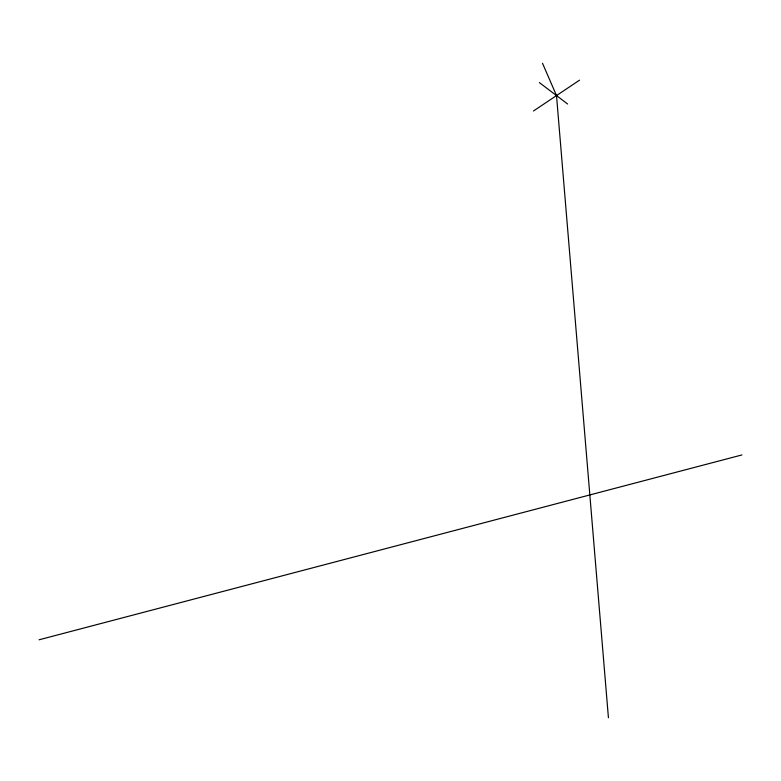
<?xml version="1.0" encoding="UTF-8"?>
<svg xmlns="http://www.w3.org/2000/svg" width="781" height="781" viewBox="0 0 781 781"><rect width="100%" height="100%" fill="white"/><g stroke="black" fill="none" stroke-linecap="round" stroke-linejoin="round"><path stroke-width="1.17" d="M533.472 110.99L579.541 80.17M39.05 639.805L741.95 454.933M539.378 82.601L567.631 104.01M542.502 63.261L556.511 95.575L608.428 717.739"/></g></svg>
